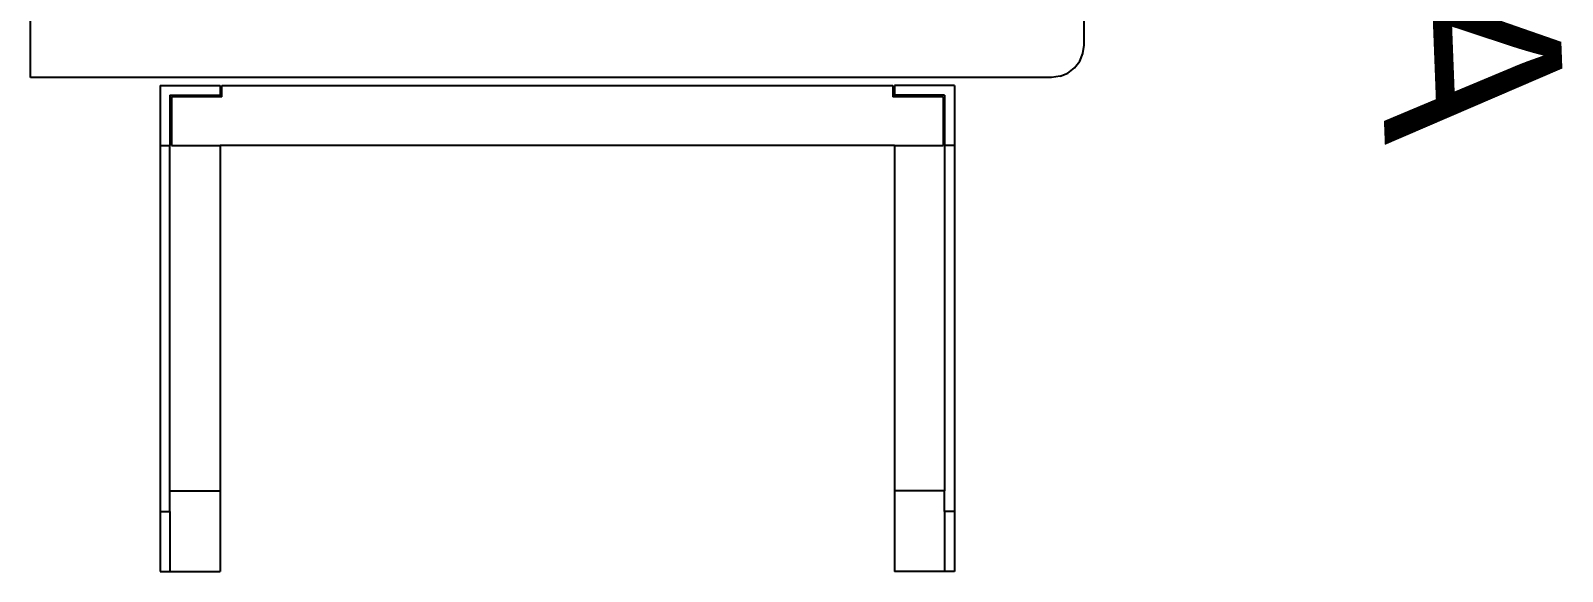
# Model space of a CAD drawing. Header units: inches. Extents: x -1841 to -80, y -100 to 1021.
# Drawn here: x -450.48 to -438.97, y 402.78 to 406.84 of the extents above; entities that cross this region are included whole.
import ezdxf

# ---------------------------------------------------------------- set-up
doc = ezdxf.new("R2010")
doc.units = ezdxf.units.IN
doc.header["$MEASUREMENT"] = 0
doc.layers.add('ProfileEdges', color=7, linetype='Continuous')
doc.styles.get("Standard").update_dxf_attribs({"font": 'arial.ttf'})

# ---------------------------------------------------------------- blocks, each defined once
blk = doc.blocks.new('fr')
at = {"layer": 'ProfileEdges'}
for p, q in [((0.28225, -0.76485), (0.28225, -0.42618)), ((0.92219, -0.74516), (0.92219, -0.72449)), ((0.91955, -0.75501), (0.92151, -0.75026)), ((0.92151, -0.75026), (0.92219, -0.74516)), ((0.90759, -0.76418), (0.91234, -0.76221)), ((0.91234, -0.76221), (0.91642, -0.75908)), ((0.91642, -0.75908), (0.91955, -0.75501)), ((0.9025, -0.76485), (0.28225, -0.76485)), ((0.36101, -0.76977), (0.39743, -0.76977)), ((0.36101, -0.76977), (0.36101, -0.8062)), ((0.39743, -0.76977), (0.39743, -0.77568)), ((0.39842, -0.76977), (0.80601, -0.76977)), ((0.39842, -0.77667), (0.39842, -0.76977)), ((0.80601, -0.76977), (0.80601, -0.77667)), ((0.84342, -0.76977), (0.807, -0.76977)), ((0.807, -0.76977), (0.807, -0.77568)), ((0.84342, -0.76977), (0.84342, -0.8062)), ((0.90759, -0.76418), (0.9025, -0.76485)), ((0.36691, -0.77568), (0.36691, -0.8062)), ((0.36691, -0.77568), (0.39743, -0.77568)), ((0.3679, -0.77667), (0.3679, -0.8062)), ((0.39743, -0.77667), (0.3679, -0.77667)), ((0.39743, -0.77667), (0.39743, -0.77568)), ((0.39842, -0.77667), (0.39743, -0.77667)), ((0.807, -0.77667), (0.80601, -0.77667)), ((0.807, -0.77568), (0.807, -0.77667)), ((0.83752, -0.77568), (0.807, -0.77568)), ((0.83653, -0.77667), (0.807, -0.77667)), ((0.83653, -0.77667), (0.83653, -0.8062)), ((0.83752, -0.77568), (0.83752, -0.8062)), ((0.36101, -0.8062), (0.36691, -0.8062)), ((0.36101, -0.8062), (0.36101, -1.0287)), ((0.36691, -1.01606), (0.36691, -0.8062)), ((0.3679, -0.8062), (0.39743, -0.8062)), ((0.39743, -0.8062), (0.39743, -1.01606)), ((0.807, -0.8062), (0.39743, -0.8062)), ((0.807, -0.8062), (0.83653, -0.8062)), ((0.807, -0.8062), (0.807, -1.01606)), ((0.84342, -0.8062), (0.83752, -0.8062)), ((0.83752, -0.8062), (0.83752, -1.01606)), ((0.84342, -0.8062), (0.84342, -1.0287)), ((0.36691, -1.01606), (0.39743, -1.01606)), ((0.36691, -1.0287), (0.36691, -1.01606)), ((0.39743, -1.01606), (0.39743, -1.06513)), ((0.807, -1.01606), (0.807, -1.06513)), ((0.83752, -1.01606), (0.807, -1.01606)), ((0.83752, -1.0287), (0.83752, -1.01606)), ((0.36101, -1.0287), (0.36101, -1.06513)), ((0.36101, -1.0287), (0.36691, -1.0287)), ((0.36691, -1.0287), (0.36691, -1.06513)), ((0.83752, -1.0287), (0.83752, -1.06513)), ((0.84342, -1.0287), (0.83752, -1.0287)), ((0.84342, -1.0287), (0.84342, -1.06513)), ((0.36101, -1.06513), (0.36691, -1.06513)), ((0.36691, -1.06513), (0.39743, -1.06513)), ((0.83752, -1.06513), (0.807, -1.06513)), ((0.84342, -1.06513), (0.83752, -1.06513))]:
    blk.add_line(p, q, dxfattribs=at)

msp = doc.modelspace()

# ---------------------------------------------------------------- block references
at = {"color": 7, "lineweight": 25, "xscale": 12.36994927930152, "yscale": 12.36994927930152, "zscale": 12.36994927930152}
msp.add_blockref('fr', (-453.974, 415.952), dxfattribs=at)

# ---------------------------------------------------------------- texts
at = {"color": 7, "lineweight": 25}
msp.add_text('CU 14FLA', height=1.355, rotation=272.2049, dxfattribs=at).set_placement((-440.646, 414.809))

doc.saveas('drawing.dxf')
